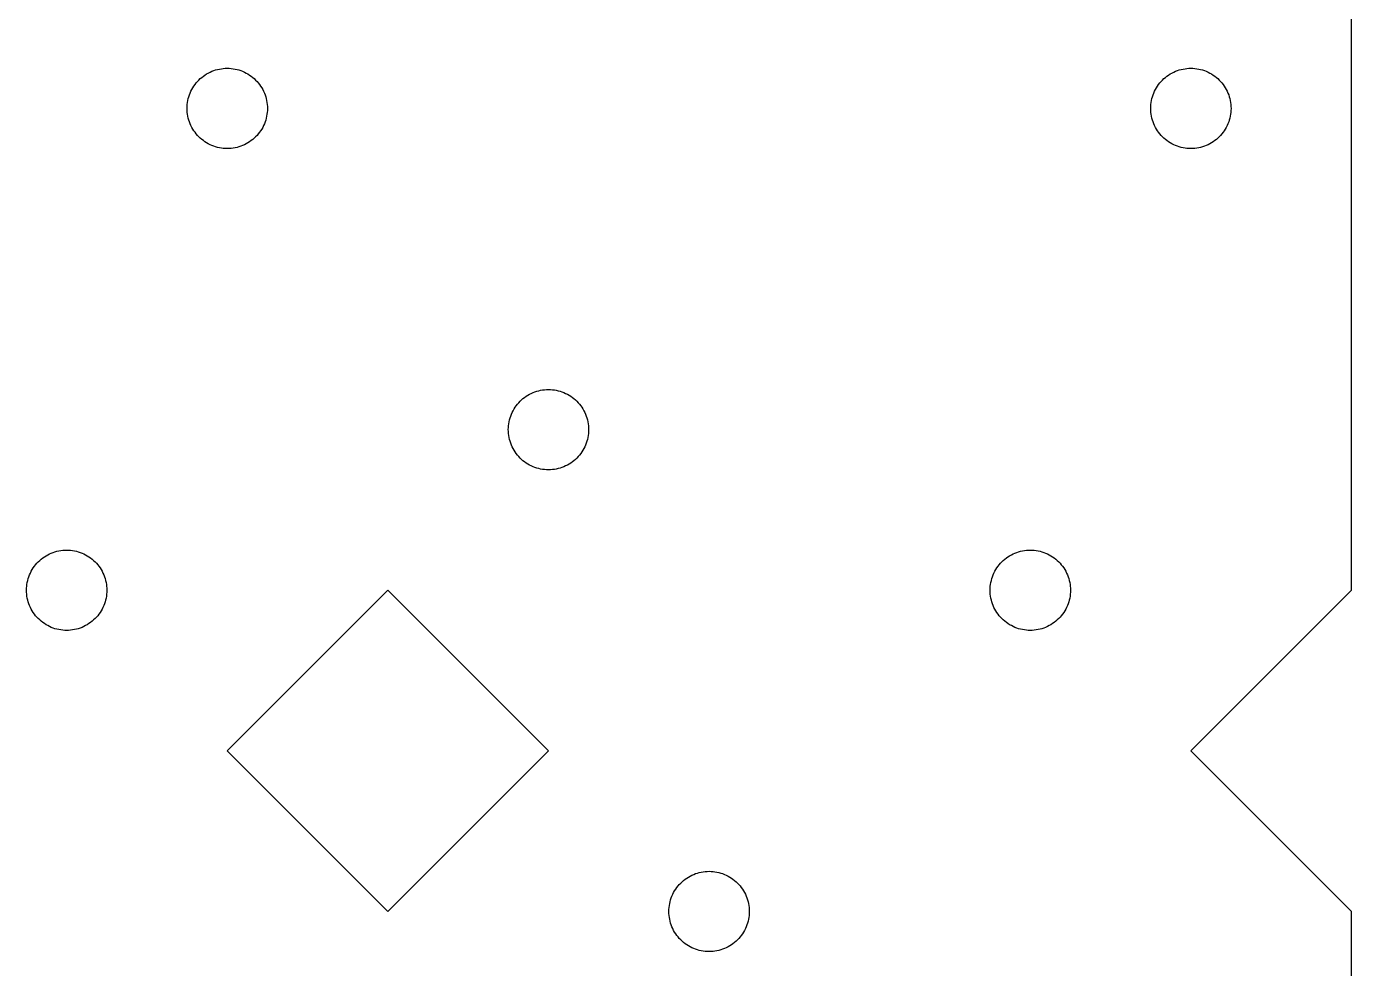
# Model space of a CAD drawing. Header units: metres. Extents: x -12 to 60, y -12 to 84.
# Drawn here: x 27 to 60, y 6.58 to 30.04 of the extents above; entities that cross this region are included whole.
import ezdxf

# ---------------------------------------------------------------- set-up
doc = ezdxf.new("R2010")
doc.units = ezdxf.units.M

msp = doc.modelspace()

# ---------------------------------------------------------------- linework, layer by layer
for p, q in [((60, 16), (60, 32)), ((31.2929, 28.7071), (31.3284, 28.741)), ((31.3284, 28.741), (31.3656, 28.773)), ((31.3656, 28.773), (31.4043, 28.8032)), ((31.4043, 28.8032), (31.4444, 28.8315)), ((31.4444, 28.8315), (31.4859, 28.8577)), ((31.4859, 28.8577), (31.5286, 28.8819)), ((31.5286, 28.8819), (31.5724, 28.904)), ((31.5724, 28.904), (31.6173, 28.9239)), ((31.6173, 28.9239), (31.6631, 28.9415)), ((31.6631, 28.9415), (31.7097, 28.9569)), ((31.7097, 28.9569), (31.757, 28.97)), ((31.757, 28.97), (31.8049, 28.9808)), ((31.8049, 28.9808), (31.8533, 28.9892)), ((31.8533, 28.9892), (31.902, 28.9952)), ((31.902, 28.9952), (31.9509, 28.9988)), ((31.9509, 28.9988), (32, 29)), ((32, 29), (32.0491, 28.9988)), ((32.0491, 28.9988), (32.098, 28.9952)), ((32.098, 28.9952), (32.1467, 28.9892)), ((32.1467, 28.9892), (32.1951, 28.9808)), ((32.1951, 28.9808), (32.243, 28.97)), ((32.243, 28.97), (32.2903, 28.9569)), ((32.2903, 28.9569), (32.3369, 28.9415)), ((32.3369, 28.9415), (32.3827, 28.9239)), ((32.3827, 28.9239), (32.4276, 28.904)), ((32.4276, 28.904), (32.4714, 28.8819)), ((32.4714, 28.8819), (32.5141, 28.8577)), ((32.5141, 28.8577), (32.5556, 28.8315)), ((32.5556, 28.8315), (32.5957, 28.8032)), ((32.5957, 28.8032), (32.6344, 28.773)), ((32.6344, 28.773), (32.6716, 28.741)), ((32.6716, 28.741), (32.7071, 28.7071)), ((55.2929, 28.7071), (55.3284, 28.741)), ((55.3284, 28.741), (55.3656, 28.773)), ((55.3656, 28.773), (55.4043, 28.8032)), ((55.4043, 28.8032), (55.4444, 28.8315)), ((55.4444, 28.8315), (55.4859, 28.8577)), ((55.4859, 28.8577), (55.5286, 28.8819)), ((55.5286, 28.8819), (55.5724, 28.904)), ((55.5724, 28.904), (55.6173, 28.9239)), ((55.6173, 28.9239), (55.6631, 28.9415)), ((55.6631, 28.9415), (55.7097, 28.9569)), ((55.7097, 28.9569), (55.757, 28.97)), ((55.757, 28.97), (55.8049, 28.9808)), ((55.8049, 28.9808), (55.8533, 28.9892)), ((55.8533, 28.9892), (55.902, 28.9952)), ((55.902, 28.9952), (55.9509, 28.9988)), ((55.9509, 28.9988), (56, 29)), ((56, 29), (56.0491, 28.9988)), ((56.0491, 28.9988), (56.098, 28.9952)), ((56.098, 28.9952), (56.1467, 28.9892)), ((56.1467, 28.9892), (56.1951, 28.9808)), ((56.1951, 28.9808), (56.243, 28.97)), ((56.243, 28.97), (56.2903, 28.9569)), ((56.2903, 28.9569), (56.3369, 28.9415)), ((56.3369, 28.9415), (56.3827, 28.9239)), ((56.3827, 28.9239), (56.4276, 28.904)), ((56.4276, 28.904), (56.4714, 28.8819)), ((56.4714, 28.8819), (56.5141, 28.8577)), ((56.5141, 28.8577), (56.5556, 28.8315)), ((56.5556, 28.8315), (56.5957, 28.8032)), ((56.5957, 28.8032), (56.6344, 28.773)), ((56.6344, 28.773), (56.6716, 28.741)), ((56.6716, 28.741), (56.7071, 28.7071)), ((31.0585, 28.3369), (31.0761, 28.3827)), ((31.0761, 28.3827), (31.096, 28.4276)), ((31.096, 28.4276), (31.1181, 28.4714)), ((31.1181, 28.4714), (31.1423, 28.5141)), ((31.1423, 28.5141), (31.1685, 28.5556)), ((31.1685, 28.5556), (31.1968, 28.5957)), ((31.1968, 28.5957), (31.227, 28.6344)), ((31.227, 28.6344), (31.259, 28.6716)), ((31.259, 28.6716), (31.2929, 28.7071)), ((32.7071, 28.7071), (32.741, 28.6716)), ((32.741, 28.6716), (32.773, 28.6344)), ((32.773, 28.6344), (32.8032, 28.5957)), ((32.8032, 28.5957), (32.8315, 28.5556)), ((32.8315, 28.5556), (32.8577, 28.5141)), ((32.8577, 28.5141), (32.8819, 28.4714)), ((32.8819, 28.4714), (32.904, 28.4276)), ((32.904, 28.4276), (32.9239, 28.3827)), ((32.9239, 28.3827), (32.9415, 28.3369)), ((55.0585, 28.3369), (55.0761, 28.3827)), ((55.0761, 28.3827), (55.096, 28.4276)), ((55.096, 28.4276), (55.1181, 28.4714)), ((55.1181, 28.4714), (55.1423, 28.5141)), ((55.1423, 28.5141), (55.1685, 28.5556)), ((55.1685, 28.5556), (55.1968, 28.5957)), ((55.1968, 28.5957), (55.227, 28.6344)), ((55.227, 28.6344), (55.259, 28.6716)), ((55.259, 28.6716), (55.2929, 28.7071)), ((56.7071, 28.7071), (56.741, 28.6716)), ((56.741, 28.6716), (56.773, 28.6344)), ((56.773, 28.6344), (56.8032, 28.5957)), ((56.8032, 28.5957), (56.8315, 28.5556)), ((56.8315, 28.5556), (56.8577, 28.5141)), ((56.8577, 28.5141), (56.8819, 28.4714)), ((56.8819, 28.4714), (56.904, 28.4276)), ((56.904, 28.4276), (56.9239, 28.3827)), ((56.9239, 28.3827), (56.9415, 28.3369)), ((31.0012, 28.0491), (31.0048, 28.098)), ((31.0048, 28.098), (31.0108, 28.1467)), ((31.0108, 28.1467), (31.0192, 28.1951)), ((31.0192, 28.1951), (31.03, 28.243)), ((31.03, 28.243), (31.0431, 28.2903)), ((31.0431, 28.2903), (31.0585, 28.3369)), ((32.9415, 28.3369), (32.9569, 28.2903)), ((32.9569, 28.2903), (32.97, 28.243)), ((32.97, 28.243), (32.9808, 28.1951)), ((32.9808, 28.1951), (32.9892, 28.1467)), ((32.9892, 28.1467), (32.9952, 28.098)), ((32.9952, 28.098), (32.9988, 28.0491)), ((55.0012, 28.0491), (55.0048, 28.098)), ((55.0048, 28.098), (55.0108, 28.1467)), ((55.0108, 28.1467), (55.0192, 28.1951)), ((55.0192, 28.1951), (55.03, 28.243)), ((55.03, 28.243), (55.0431, 28.2903)), ((55.0431, 28.2903), (55.0585, 28.3369)), ((56.9415, 28.3369), (56.9569, 28.2903)), ((56.9569, 28.2903), (56.97, 28.243)), ((56.97, 28.243), (56.9808, 28.1951)), ((56.9808, 28.1951), (56.9892, 28.1467)), ((56.9892, 28.1467), (56.9952, 28.098)), ((56.9952, 28.098), (56.9988, 28.0491)), ((31, 28), (31.0012, 28.0491)), ((31.0012, 27.9509), (31, 28)), ((31.0048, 27.902), (31.0012, 27.9509)), ((31.0108, 27.8533), (31.0048, 27.902)), ((31.0192, 27.8049), (31.0108, 27.8533)), ((31.03, 27.757), (31.0192, 27.8049)), ((31.0431, 27.7097), (31.03, 27.757)), ((32.97, 27.757), (32.9569, 27.7097)), ((32.9808, 27.8049), (32.97, 27.757)), ((32.9892, 27.8533), (32.9808, 27.8049)), ((32.9952, 27.902), (32.9892, 27.8533)), ((32.9988, 27.9509), (32.9952, 27.902)), ((32.9988, 28.0491), (33, 28)), ((33, 28), (32.9988, 27.9509)), ((55, 28), (55.0012, 28.0491)), ((55.0012, 27.9509), (55, 28)), ((55.0048, 27.902), (55.0012, 27.9509)), ((55.0108, 27.8533), (55.0048, 27.902)), ((55.0192, 27.8049), (55.0108, 27.8533)), ((55.03, 27.757), (55.0192, 27.8049)), ((55.0431, 27.7097), (55.03, 27.757)), ((56.97, 27.757), (56.9569, 27.7097)), ((56.9808, 27.8049), (56.97, 27.757)), ((56.9892, 27.8533), (56.9808, 27.8049)), ((56.9952, 27.902), (56.9892, 27.8533)), ((56.9988, 27.9509), (56.9952, 27.902)), ((56.9988, 28.0491), (57, 28)), ((57, 28), (56.9988, 27.9509)), ((31.0585, 27.6631), (31.0431, 27.7097)), ((31.0761, 27.6173), (31.0585, 27.6631)), ((31.096, 27.5724), (31.0761, 27.6173)), ((31.1181, 27.5286), (31.096, 27.5724)), ((31.1423, 27.4859), (31.1181, 27.5286)), ((31.1685, 27.4444), (31.1423, 27.4859)), ((31.1968, 27.4043), (31.1685, 27.4444)), ((31.227, 27.3656), (31.1968, 27.4043)), ((32.8032, 27.4043), (32.773, 27.3656)), ((32.8315, 27.4444), (32.8032, 27.4043)), ((32.8577, 27.4859), (32.8315, 27.4444)), ((32.8819, 27.5286), (32.8577, 27.4859)), ((32.904, 27.5724), (32.8819, 27.5286)), ((32.9239, 27.6173), (32.904, 27.5724)), ((32.9415, 27.6631), (32.9239, 27.6173)), ((32.9569, 27.7097), (32.9415, 27.6631)), ((55.0585, 27.6631), (55.0431, 27.7097)), ((55.0761, 27.6173), (55.0585, 27.6631)), ((55.096, 27.5724), (55.0761, 27.6173)), ((55.1181, 27.5286), (55.096, 27.5724)), ((55.1423, 27.4859), (55.1181, 27.5286)), ((55.1685, 27.4444), (55.1423, 27.4859)), ((55.1968, 27.4043), (55.1685, 27.4444)), ((55.227, 27.3656), (55.1968, 27.4043)), ((56.8032, 27.4043), (56.773, 27.3656)), ((56.8315, 27.4444), (56.8032, 27.4043)), ((56.8577, 27.4859), (56.8315, 27.4444)), ((56.8819, 27.5286), (56.8577, 27.4859)), ((56.904, 27.5724), (56.8819, 27.5286)), ((56.9239, 27.6173), (56.904, 27.5724)), ((56.9415, 27.6631), (56.9239, 27.6173)), ((56.9569, 27.7097), (56.9415, 27.6631)), ((31.259, 27.3284), (31.227, 27.3656)), ((31.2929, 27.2929), (31.259, 27.3284)), ((31.3284, 27.259), (31.2929, 27.2929)), ((31.3656, 27.227), (31.3284, 27.259)), ((31.4043, 27.1968), (31.3656, 27.227)), ((31.4444, 27.1685), (31.4043, 27.1968)), ((31.4859, 27.1423), (31.4444, 27.1685)), ((31.5286, 27.1181), (31.4859, 27.1423)), ((31.5724, 27.096), (31.5286, 27.1181)), ((31.6173, 27.0761), (31.5724, 27.096)), ((31.6631, 27.0585), (31.6173, 27.0761)), ((32.3827, 27.0761), (32.3369, 27.0585)), ((32.4276, 27.096), (32.3827, 27.0761)), ((32.4714, 27.1181), (32.4276, 27.096)), ((32.5141, 27.1423), (32.4714, 27.1181)), ((32.5556, 27.1685), (32.5141, 27.1423)), ((32.5957, 27.1968), (32.5556, 27.1685)), ((32.6344, 27.227), (32.5957, 27.1968)), ((32.6716, 27.259), (32.6344, 27.227)), ((32.7071, 27.2929), (32.6716, 27.259)), ((32.741, 27.3284), (32.7071, 27.2929)), ((32.773, 27.3656), (32.741, 27.3284)), ((55.259, 27.3284), (55.227, 27.3656)), ((55.2929, 27.2929), (55.259, 27.3284)), ((55.3284, 27.259), (55.2929, 27.2929)), ((55.3656, 27.227), (55.3284, 27.259)), ((55.4043, 27.1968), (55.3656, 27.227)), ((55.4444, 27.1685), (55.4043, 27.1968)), ((55.4859, 27.1423), (55.4444, 27.1685)), ((55.5286, 27.1181), (55.4859, 27.1423)), ((55.5724, 27.096), (55.5286, 27.1181)), ((55.6173, 27.0761), (55.5724, 27.096)), ((55.6631, 27.0585), (55.6173, 27.0761)), ((56.3827, 27.0761), (56.3369, 27.0585)), ((56.4276, 27.096), (56.3827, 27.0761)), ((56.4714, 27.1181), (56.4276, 27.096)), ((56.5141, 27.1423), (56.4714, 27.1181)), ((56.5556, 27.1685), (56.5141, 27.1423)), ((56.5957, 27.1968), (56.5556, 27.1685)), ((56.6344, 27.227), (56.5957, 27.1968)), ((56.6716, 27.259), (56.6344, 27.227)), ((56.7071, 27.2929), (56.6716, 27.259)), ((56.741, 27.3284), (56.7071, 27.2929)), ((56.773, 27.3656), (56.741, 27.3284)), ((31.7097, 27.0431), (31.6631, 27.0585)), ((31.757, 27.03), (31.7097, 27.0431)), ((31.8049, 27.0192), (31.757, 27.03)), ((31.8533, 27.0108), (31.8049, 27.0192)), ((31.902, 27.0048), (31.8533, 27.0108)), ((31.9509, 27.0012), (31.902, 27.0048)), ((32, 27), (31.9509, 27.0012)), ((32.0491, 27.0012), (32, 27)), ((32.098, 27.0048), (32.0491, 27.0012)), ((32.1467, 27.0108), (32.098, 27.0048)), ((32.1951, 27.0192), (32.1467, 27.0108)), ((32.243, 27.03), (32.1951, 27.0192)), ((32.2903, 27.0431), (32.243, 27.03)), ((32.3369, 27.0585), (32.2903, 27.0431)), ((55.7097, 27.0431), (55.6631, 27.0585)), ((55.757, 27.03), (55.7097, 27.0431)), ((55.8049, 27.0192), (55.757, 27.03)), ((55.8533, 27.0108), (55.8049, 27.0192)), ((55.902, 27.0048), (55.8533, 27.0108)), ((55.9509, 27.0012), (55.902, 27.0048)), ((56, 27), (55.9509, 27.0012)), ((56.0491, 27.0012), (56, 27)), ((56.098, 27.0048), (56.0491, 27.0012)), ((56.1467, 27.0108), (56.098, 27.0048)), ((56.1951, 27.0192), (56.1467, 27.0108)), ((56.243, 27.03), (56.1951, 27.0192)), ((56.2903, 27.0431), (56.243, 27.03)), ((56.3369, 27.0585), (56.2903, 27.0431)), ((39.3656, 20.773), (39.4043, 20.8032)), ((39.4043, 20.8032), (39.4444, 20.8315)), ((39.4444, 20.8315), (39.4859, 20.8577)), ((39.4859, 20.8577), (39.5286, 20.8819)), ((39.5286, 20.8819), (39.5724, 20.904)), ((39.5724, 20.904), (39.6173, 20.9239)), ((39.6173, 20.9239), (39.6631, 20.9415)), ((39.6631, 20.9415), (39.7097, 20.9569)), ((39.7097, 20.9569), (39.757, 20.97)), ((39.757, 20.97), (39.8049, 20.9808)), ((39.8049, 20.9808), (39.8533, 20.9892)), ((39.8533, 20.9892), (39.902, 20.9952)), ((39.902, 20.9952), (39.9509, 20.9988)), ((39.9509, 20.9988), (40, 21)), ((40, 21), (40.0491, 20.9988)), ((40.0491, 20.9988), (40.098, 20.9952)), ((40.098, 20.9952), (40.1467, 20.9892)), ((40.1467, 20.9892), (40.1951, 20.9808)), ((40.1951, 20.9808), (40.243, 20.97)), ((40.243, 20.97), (40.2903, 20.9569)), ((40.2903, 20.9569), (40.3369, 20.9415)), ((40.3369, 20.9415), (40.3827, 20.9239)), ((40.3827, 20.9239), (40.4276, 20.904)), ((40.4276, 20.904), (40.4714, 20.8819)), ((40.4714, 20.8819), (40.5141, 20.8577)), ((40.5141, 20.8577), (40.5556, 20.8315)), ((40.5556, 20.8315), (40.5957, 20.8032)), ((40.5957, 20.8032), (40.6344, 20.773)), ((39.096, 20.4276), (39.1181, 20.4714)), ((39.1181, 20.4714), (39.1423, 20.5141)), ((39.1423, 20.5141), (39.1685, 20.5556)), ((39.1685, 20.5556), (39.1968, 20.5957)), ((39.1968, 20.5957), (39.227, 20.6344)), ((39.227, 20.6344), (39.259, 20.6716)), ((39.259, 20.6716), (39.2929, 20.7071)), ((39.2929, 20.7071), (39.3284, 20.741)), ((39.3284, 20.741), (39.3656, 20.773)), ((40.6344, 20.773), (40.6716, 20.741)), ((40.6716, 20.741), (40.7071, 20.7071)), ((40.7071, 20.7071), (40.741, 20.6716)), ((40.741, 20.6716), (40.773, 20.6344)), ((40.773, 20.6344), (40.8032, 20.5957)), ((40.8032, 20.5957), (40.8315, 20.5556)), ((40.8315, 20.5556), (40.8577, 20.5141)), ((40.8577, 20.5141), (40.8819, 20.4714)), ((40.8819, 20.4714), (40.904, 20.4276)), ((39.0048, 20.098), (39.0108, 20.1467)), ((39.0108, 20.1467), (39.0192, 20.1951)), ((39.0192, 20.1951), (39.03, 20.243)), ((39.03, 20.243), (39.0431, 20.2903)), ((39.0431, 20.2903), (39.0585, 20.3369)), ((39.0585, 20.3369), (39.0761, 20.3827)), ((39.0761, 20.3827), (39.096, 20.4276)), ((40.904, 20.4276), (40.9239, 20.3827)), ((40.9239, 20.3827), (40.9415, 20.3369)), ((40.9415, 20.3369), (40.9569, 20.2903)), ((40.9569, 20.2903), (40.97, 20.243)), ((40.97, 20.243), (40.9808, 20.1951)), ((40.9808, 20.1951), (40.9892, 20.1467)), ((40.9892, 20.1467), (40.9952, 20.098)), ((39, 20), (39.0012, 20.0491)), ((39.0012, 19.9509), (39, 20)), ((39.0012, 20.0491), (39.0048, 20.098)), ((39.0048, 19.902), (39.0012, 19.9509)), ((39.0108, 19.8533), (39.0048, 19.902)), ((39.0192, 19.8049), (39.0108, 19.8533)), ((39.03, 19.757), (39.0192, 19.8049)), ((40.9808, 19.8049), (40.97, 19.757)), ((40.9892, 19.8533), (40.9808, 19.8049)), ((40.9952, 19.902), (40.9892, 19.8533)), ((40.9952, 20.098), (40.9988, 20.0491)), ((40.9988, 19.9509), (40.9952, 19.902)), ((40.9988, 20.0491), (41, 20)), ((41, 20), (40.9988, 19.9509)), ((39.0431, 19.7097), (39.03, 19.757)), ((39.0585, 19.6631), (39.0431, 19.7097)), ((39.0761, 19.6173), (39.0585, 19.6631)), ((39.096, 19.5724), (39.0761, 19.6173)), ((39.1181, 19.5286), (39.096, 19.5724)), ((39.1423, 19.4859), (39.1181, 19.5286)), ((39.1685, 19.4444), (39.1423, 19.4859)), ((40.8577, 19.4859), (40.8315, 19.4444)), ((40.8819, 19.5286), (40.8577, 19.4859)), ((40.904, 19.5724), (40.8819, 19.5286)), ((40.9239, 19.6173), (40.904, 19.5724)), ((40.9415, 19.6631), (40.9239, 19.6173)), ((40.9569, 19.7097), (40.9415, 19.6631)), ((40.97, 19.757), (40.9569, 19.7097)), ((39.1968, 19.4043), (39.1685, 19.4444)), ((39.227, 19.3656), (39.1968, 19.4043)), ((39.259, 19.3284), (39.227, 19.3656)), ((39.2929, 19.2929), (39.259, 19.3284)), ((39.3284, 19.259), (39.2929, 19.2929)), ((39.3656, 19.227), (39.3284, 19.259)), ((39.4043, 19.1968), (39.3656, 19.227)), ((39.4444, 19.1685), (39.4043, 19.1968)), ((39.4859, 19.1423), (39.4444, 19.1685)), ((39.5286, 19.1181), (39.4859, 19.1423)), ((40.5141, 19.1423), (40.4714, 19.1181)), ((40.5556, 19.1685), (40.5141, 19.1423)), ((40.5957, 19.1968), (40.5556, 19.1685)), ((40.6344, 19.227), (40.5957, 19.1968)), ((40.6716, 19.259), (40.6344, 19.227)), ((40.7071, 19.2929), (40.6716, 19.259)), ((40.741, 19.3284), (40.7071, 19.2929)), ((40.773, 19.3656), (40.741, 19.3284)), ((40.8032, 19.4043), (40.773, 19.3656)), ((40.8315, 19.4444), (40.8032, 19.4043)), ((39.5724, 19.096), (39.5286, 19.1181)), ((39.6173, 19.0761), (39.5724, 19.096)), ((39.6631, 19.0585), (39.6173, 19.0761)), ((39.7097, 19.0431), (39.6631, 19.0585)), ((39.757, 19.03), (39.7097, 19.0431)), ((39.8049, 19.0192), (39.757, 19.03)), ((39.8533, 19.0108), (39.8049, 19.0192)), ((39.902, 19.0048), (39.8533, 19.0108)), ((39.9509, 19.0012), (39.902, 19.0048)), ((40, 19), (39.9509, 19.0012)), ((40.0491, 19.0012), (40, 19)), ((40.098, 19.0048), (40.0491, 19.0012)), ((40.1467, 19.0108), (40.098, 19.0048)), ((40.1951, 19.0192), (40.1467, 19.0108)), ((40.243, 19.03), (40.1951, 19.0192)), ((40.2903, 19.0431), (40.243, 19.03)), ((40.3369, 19.0585), (40.2903, 19.0431)), ((40.3827, 19.0761), (40.3369, 19.0585)), ((40.4276, 19.096), (40.3827, 19.0761)), ((40.4714, 19.1181), (40.4276, 19.096)), ((27.4043, 16.8032), (27.4444, 16.8315)), ((27.4444, 16.8315), (27.4859, 16.8577)), ((27.4859, 16.8577), (27.5286, 16.8819)), ((27.5286, 16.8819), (27.5724, 16.904)), ((27.5724, 16.904), (27.6173, 16.9239)), ((27.6173, 16.9239), (27.6631, 16.9415)), ((27.6631, 16.9415), (27.7097, 16.9569)), ((27.7097, 16.9569), (27.757, 16.97)), ((27.757, 16.97), (27.8049, 16.9808)), ((27.8049, 16.9808), (27.8533, 16.9892)), ((27.8533, 16.9892), (27.902, 16.9952)), ((27.902, 16.9952), (27.9509, 16.9988)), ((27.9509, 16.9988), (28, 17)), ((28, 17), (28.0491, 16.9988)), ((28.0491, 16.9988), (28.098, 16.9952)), ((28.098, 16.9952), (28.1467, 16.9892)), ((28.1467, 16.9892), (28.1951, 16.9808)), ((28.1951, 16.9808), (28.243, 16.97)), ((28.243, 16.97), (28.2903, 16.9569)), ((28.2903, 16.9569), (28.3369, 16.9415)), ((28.3369, 16.9415), (28.3827, 16.9239)), ((28.3827, 16.9239), (28.4276, 16.904)), ((28.4276, 16.904), (28.4714, 16.8819)), ((28.4714, 16.8819), (28.5141, 16.8577)), ((28.5141, 16.8577), (28.5556, 16.8315)), ((28.5556, 16.8315), (28.5957, 16.8032)), ((51.4043, 16.8032), (51.4444, 16.8315)), ((51.4444, 16.8315), (51.4859, 16.8577)), ((51.4859, 16.8577), (51.5286, 16.8819)), ((51.5286, 16.8819), (51.5724, 16.904)), ((51.5724, 16.904), (51.6173, 16.9239)), ((51.6173, 16.9239), (51.6631, 16.9415)), ((51.6631, 16.9415), (51.7097, 16.9569)), ((51.7097, 16.9569), (51.757, 16.97)), ((51.757, 16.97), (51.8049, 16.9808)), ((51.8049, 16.9808), (51.8533, 16.9892)), ((51.8533, 16.9892), (51.902, 16.9952)), ((51.902, 16.9952), (51.9509, 16.9988)), ((51.9509, 16.9988), (52, 17)), ((52, 17), (52.0491, 16.9988)), ((52.0491, 16.9988), (52.098, 16.9952)), ((52.098, 16.9952), (52.1467, 16.9892)), ((52.1467, 16.9892), (52.1951, 16.9808)), ((52.1951, 16.9808), (52.243, 16.97)), ((52.243, 16.97), (52.2903, 16.9569)), ((52.2903, 16.9569), (52.3369, 16.9415)), ((52.3369, 16.9415), (52.3827, 16.9239)), ((52.3827, 16.9239), (52.4276, 16.904)), ((52.4276, 16.904), (52.4714, 16.8819)), ((52.4714, 16.8819), (52.5141, 16.8577)), ((52.5141, 16.8577), (52.5556, 16.8315)), ((52.5556, 16.8315), (52.5957, 16.8032)), ((27.1181, 16.4714), (27.1423, 16.5141)), ((27.1423, 16.5141), (27.1685, 16.5556)), ((27.1685, 16.5556), (27.1968, 16.5957)), ((27.1968, 16.5957), (27.227, 16.6344)), ((27.227, 16.6344), (27.259, 16.6716)), ((27.259, 16.6716), (27.2929, 16.7071)), ((27.2929, 16.7071), (27.3284, 16.741)), ((27.3284, 16.741), (27.3656, 16.773)), ((27.3656, 16.773), (27.4043, 16.8032)), ((28.5957, 16.8032), (28.6344, 16.773)), ((28.6344, 16.773), (28.6716, 16.741)), ((28.6716, 16.741), (28.7071, 16.7071)), ((28.7071, 16.7071), (28.741, 16.6716)), ((28.741, 16.6716), (28.773, 16.6344)), ((28.773, 16.6344), (28.8032, 16.5957)), ((28.8032, 16.5957), (28.8315, 16.5556)), ((28.8315, 16.5556), (28.8577, 16.5141)), ((28.8577, 16.5141), (28.8819, 16.4714)), ((51.1181, 16.4714), (51.1423, 16.5141)), ((51.1423, 16.5141), (51.1685, 16.5556)), ((51.1685, 16.5556), (51.1968, 16.5957)), ((51.1968, 16.5957), (51.227, 16.6344)), ((51.227, 16.6344), (51.259, 16.6716)), ((51.259, 16.6716), (51.2929, 16.7071)), ((51.2929, 16.7071), (51.3284, 16.741)), ((51.3284, 16.741), (51.3656, 16.773)), ((51.3656, 16.773), (51.4043, 16.8032)), ((52.5957, 16.8032), (52.6344, 16.773)), ((52.6344, 16.773), (52.6716, 16.741)), ((52.6716, 16.741), (52.7071, 16.7071)), ((52.7071, 16.7071), (52.741, 16.6716)), ((52.741, 16.6716), (52.773, 16.6344)), ((52.773, 16.6344), (52.8032, 16.5957)), ((52.8032, 16.5957), (52.8315, 16.5556)), ((52.8315, 16.5556), (52.8577, 16.5141)), ((52.8577, 16.5141), (52.8819, 16.4714)), ((27.0108, 16.1467), (27.0192, 16.1951)), ((27.0192, 16.1951), (27.03, 16.243)), ((27.03, 16.243), (27.0431, 16.2903)), ((27.0431, 16.2903), (27.0585, 16.3369)), ((27.0585, 16.3369), (27.0761, 16.3827)), ((27.0761, 16.3827), (27.096, 16.4276)), ((27.096, 16.4276), (27.1181, 16.4714)), ((28.8819, 16.4714), (28.904, 16.4276)), ((28.904, 16.4276), (28.9239, 16.3827)), ((28.9239, 16.3827), (28.9415, 16.3369)), ((28.9415, 16.3369), (28.9569, 16.2903)), ((28.9569, 16.2903), (28.97, 16.243)), ((28.97, 16.243), (28.9808, 16.1951)), ((28.9808, 16.1951), (28.9892, 16.1467)), ((51.0108, 16.1467), (51.0192, 16.1951)), ((51.0192, 16.1951), (51.03, 16.243)), ((51.03, 16.243), (51.0431, 16.2903)), ((51.0431, 16.2903), (51.0585, 16.3369)), ((51.0585, 16.3369), (51.0761, 16.3827)), ((51.0761, 16.3827), (51.096, 16.4276)), ((51.096, 16.4276), (51.1181, 16.4714)), ((52.8819, 16.4714), (52.904, 16.4276)), ((52.904, 16.4276), (52.9239, 16.3827)), ((52.9239, 16.3827), (52.9415, 16.3369)), ((52.9415, 16.3369), (52.9569, 16.2903)), ((52.9569, 16.2903), (52.97, 16.243)), ((52.97, 16.243), (52.9808, 16.1951)), ((52.9808, 16.1951), (52.9892, 16.1467)), ((27, 16), (27.0012, 16.0491)), ((27.0012, 15.9509), (27, 16)), ((27.0012, 16.0491), (27.0048, 16.098)), ((27.0048, 15.902), (27.0012, 15.9509)), ((27.0048, 16.098), (27.0108, 16.1467)), ((27.0108, 15.8533), (27.0048, 15.902)), ((27.0192, 15.8049), (27.0108, 15.8533)), ((28.9892, 15.8533), (28.9808, 15.8049)), ((28.9892, 16.1467), (28.9952, 16.098)), ((28.9952, 15.902), (28.9892, 15.8533)), ((28.9952, 16.098), (28.9988, 16.0491)), ((28.9988, 15.9509), (28.9952, 15.902)), ((28.9988, 16.0491), (29, 16)), ((29, 16), (28.9988, 15.9509)), ((32, 12), (36, 16)), ((36, 16), (40, 12)), ((51, 16), (51.0012, 16.0491)), ((51.0012, 15.9509), (51, 16)), ((51.0012, 16.0491), (51.0048, 16.098)), ((51.0048, 15.902), (51.0012, 15.9509)), ((51.0048, 16.098), (51.0108, 16.1467)), ((51.0108, 15.8533), (51.0048, 15.902)), ((51.0192, 15.8049), (51.0108, 15.8533)), ((52.9892, 15.8533), (52.9808, 15.8049)), ((52.9892, 16.1467), (52.9952, 16.098)), ((52.9952, 15.902), (52.9892, 15.8533)), ((52.9952, 16.098), (52.9988, 16.0491)), ((52.9988, 15.9509), (52.9952, 15.902)), ((52.9988, 16.0491), (53, 16)), ((53, 16), (52.9988, 15.9509)), ((56, 12), (60, 16)), ((27.03, 15.757), (27.0192, 15.8049)), ((27.0431, 15.7097), (27.03, 15.757)), ((27.0585, 15.6631), (27.0431, 15.7097)), ((27.0761, 15.6173), (27.0585, 15.6631)), ((27.096, 15.5724), (27.0761, 15.6173)), ((27.1181, 15.5286), (27.096, 15.5724)), ((27.1423, 15.4859), (27.1181, 15.5286)), ((28.8819, 15.5286), (28.8577, 15.4859)), ((28.904, 15.5724), (28.8819, 15.5286)), ((28.9239, 15.6173), (28.904, 15.5724)), ((28.9415, 15.6631), (28.9239, 15.6173)), ((28.9569, 15.7097), (28.9415, 15.6631)), ((28.97, 15.757), (28.9569, 15.7097)), ((28.9808, 15.8049), (28.97, 15.757)), ((51.03, 15.757), (51.0192, 15.8049)), ((51.0431, 15.7097), (51.03, 15.757)), ((51.0585, 15.6631), (51.0431, 15.7097)), ((51.0761, 15.6173), (51.0585, 15.6631)), ((51.096, 15.5724), (51.0761, 15.6173)), ((51.1181, 15.5286), (51.096, 15.5724)), ((51.1423, 15.4859), (51.1181, 15.5286)), ((52.8819, 15.5286), (52.8577, 15.4859)), ((52.904, 15.5724), (52.8819, 15.5286)), ((52.9239, 15.6173), (52.904, 15.5724)), ((52.9415, 15.6631), (52.9239, 15.6173)), ((52.9569, 15.7097), (52.9415, 15.6631)), ((52.97, 15.757), (52.9569, 15.7097)), ((52.9808, 15.8049), (52.97, 15.757)), ((27.1685, 15.4444), (27.1423, 15.4859)), ((27.1968, 15.4043), (27.1685, 15.4444)), ((27.227, 15.3656), (27.1968, 15.4043)), ((27.259, 15.3284), (27.227, 15.3656)), ((27.2929, 15.2929), (27.259, 15.3284)), ((27.3284, 15.259), (27.2929, 15.2929)), ((27.3656, 15.227), (27.3284, 15.259)), ((27.4043, 15.1968), (27.3656, 15.227)), ((27.4444, 15.1685), (27.4043, 15.1968)), ((28.5957, 15.1968), (28.5556, 15.1685)), ((28.6344, 15.227), (28.5957, 15.1968)), ((28.6716, 15.259), (28.6344, 15.227)), ((28.7071, 15.2929), (28.6716, 15.259)), ((28.741, 15.3284), (28.7071, 15.2929)), ((28.773, 15.3656), (28.741, 15.3284)), ((28.8032, 15.4043), (28.773, 15.3656)), ((28.8315, 15.4444), (28.8032, 15.4043)), ((28.8577, 15.4859), (28.8315, 15.4444)), ((51.1685, 15.4444), (51.1423, 15.4859)), ((51.1968, 15.4043), (51.1685, 15.4444)), ((51.227, 15.3656), (51.1968, 15.4043)), ((51.259, 15.3284), (51.227, 15.3656)), ((51.2929, 15.2929), (51.259, 15.3284)), ((51.3284, 15.259), (51.2929, 15.2929)), ((51.3656, 15.227), (51.3284, 15.259)), ((51.4043, 15.1968), (51.3656, 15.227)), ((51.4444, 15.1685), (51.4043, 15.1968)), ((52.5957, 15.1968), (52.5556, 15.1685)), ((52.6344, 15.227), (52.5957, 15.1968)), ((52.6716, 15.259), (52.6344, 15.227)), ((52.7071, 15.2929), (52.6716, 15.259)), ((52.741, 15.3284), (52.7071, 15.2929)), ((52.773, 15.3656), (52.741, 15.3284)), ((52.8032, 15.4043), (52.773, 15.3656)), ((52.8315, 15.4444), (52.8032, 15.4043)), ((52.8577, 15.4859), (52.8315, 15.4444)), ((27.4859, 15.1423), (27.4444, 15.1685)), ((27.5286, 15.1181), (27.4859, 15.1423)), ((27.5724, 15.096), (27.5286, 15.1181)), ((27.6173, 15.0761), (27.5724, 15.096)), ((27.6631, 15.0585), (27.6173, 15.0761)), ((27.7097, 15.0431), (27.6631, 15.0585)), ((27.757, 15.03), (27.7097, 15.0431)), ((27.8049, 15.0192), (27.757, 15.03)), ((27.8533, 15.0108), (27.8049, 15.0192)), ((27.902, 15.0048), (27.8533, 15.0108)), ((27.9509, 15.0012), (27.902, 15.0048)), ((28, 15), (27.9509, 15.0012)), ((28.0491, 15.0012), (28, 15)), ((28.098, 15.0048), (28.0491, 15.0012)), ((28.1467, 15.0108), (28.098, 15.0048)), ((28.1951, 15.0192), (28.1467, 15.0108)), ((28.243, 15.03), (28.1951, 15.0192)), ((28.2903, 15.0431), (28.243, 15.03)), ((28.3369, 15.0585), (28.2903, 15.0431)), ((28.3827, 15.0761), (28.3369, 15.0585)), ((28.4276, 15.096), (28.3827, 15.0761)), ((28.4714, 15.1181), (28.4276, 15.096)), ((28.5141, 15.1423), (28.4714, 15.1181)), ((28.5556, 15.1685), (28.5141, 15.1423)), ((51.4859, 15.1423), (51.4444, 15.1685)), ((51.5286, 15.1181), (51.4859, 15.1423)), ((51.5724, 15.096), (51.5286, 15.1181)), ((51.6173, 15.0761), (51.5724, 15.096)), ((51.6631, 15.0585), (51.6173, 15.0761)), ((51.7097, 15.0431), (51.6631, 15.0585)), ((51.757, 15.03), (51.7097, 15.0431)), ((51.8049, 15.0192), (51.757, 15.03)), ((51.8533, 15.0108), (51.8049, 15.0192)), ((51.902, 15.0048), (51.8533, 15.0108)), ((51.9509, 15.0012), (51.902, 15.0048)), ((52, 15), (51.9509, 15.0012)), ((52.0491, 15.0012), (52, 15)), ((52.098, 15.0048), (52.0491, 15.0012)), ((52.1467, 15.0108), (52.098, 15.0048)), ((52.1951, 15.0192), (52.1467, 15.0108)), ((52.243, 15.03), (52.1951, 15.0192)), ((52.2903, 15.0431), (52.243, 15.03)), ((52.3369, 15.0585), (52.2903, 15.0431)), ((52.3827, 15.0761), (52.3369, 15.0585)), ((52.4276, 15.096), (52.3827, 15.0761)), ((52.4714, 15.1181), (52.4276, 15.096)), ((52.5141, 15.1423), (52.4714, 15.1181)), ((52.5556, 15.1685), (52.5141, 15.1423)), ((36, 8), (32, 12)), ((40, 12), (36, 8)), ((60, 8), (56, 12)), ((43.5724, 8.90398), (43.6173, 8.92387)), ((43.6173, 8.92387), (43.6631, 8.94154)), ((43.6631, 8.94154), (43.7097, 8.95694)), ((43.7097, 8.95694), (43.757, 8.97002)), ((43.757, 8.97002), (43.8049, 8.98077)), ((43.8049, 8.98077), (43.8533, 8.98917)), ((43.8533, 8.98917), (43.902, 8.99518)), ((43.902, 8.99518), (43.9509, 8.99879)), ((43.9509, 8.99879), (44, 9)), ((44, 9), (44.0491, 8.99879)), ((44.0491, 8.99879), (44.098, 8.99518)), ((44.098, 8.99518), (44.1467, 8.98917)), ((44.1467, 8.98917), (44.1951, 8.98077)), ((44.1951, 8.98077), (44.243, 8.97002)), ((44.243, 8.97002), (44.2903, 8.95694)), ((44.2903, 8.95694), (44.3369, 8.94154)), ((44.3369, 8.94154), (44.3827, 8.92387)), ((44.3827, 8.92387), (44.4276, 8.90398)), ((43.1685, 8.55556), (43.1968, 8.59569)), ((43.1968, 8.59569), (43.227, 8.63438)), ((43.227, 8.63438), (43.259, 8.67155)), ((43.259, 8.67155), (43.2929, 8.70709)), ((43.2929, 8.70709), (43.3284, 8.74094)), ((43.3284, 8.74094), (43.3656, 8.77301)), ((43.3656, 8.77301), (43.4043, 8.80321)), ((43.4043, 8.80321), (43.4444, 8.83147)), ((43.4444, 8.83147), (43.4859, 8.85773)), ((43.4859, 8.85773), (43.5286, 8.88191)), ((43.5286, 8.88191), (43.5724, 8.90398)), ((44.4276, 8.90398), (44.4714, 8.88191)), ((44.4714, 8.88191), (44.5141, 8.85773)), ((44.5141, 8.85773), (44.5556, 8.83147)), ((44.5556, 8.83147), (44.5957, 8.80321)), ((44.5957, 8.80321), (44.6344, 8.77301)), ((44.6344, 8.77301), (44.6716, 8.74094)), ((44.6716, 8.74094), (44.7071, 8.70709)), ((44.7071, 8.70709), (44.741, 8.67155)), ((44.741, 8.67155), (44.773, 8.63438)), ((44.773, 8.63438), (44.8032, 8.59569)), ((44.8032, 8.59569), (44.8315, 8.55556)), ((43.03, 8.24297), (43.0431, 8.29028)), ((43.0431, 8.29028), (43.0585, 8.33688)), ((43.0585, 8.33688), (43.0761, 8.38268)), ((43.0761, 8.38268), (43.096, 8.42755)), ((43.096, 8.42755), (43.1181, 8.47139)), ((43.1181, 8.47139), (43.1423, 8.5141)), ((43.1423, 8.5141), (43.1685, 8.55556)), ((44.8315, 8.55556), (44.8577, 8.5141)), ((44.8577, 8.5141), (44.8819, 8.47139)), ((44.8819, 8.47139), (44.904, 8.42755)), ((44.904, 8.42755), (44.9239, 8.38268)), ((44.9239, 8.38268), (44.9415, 8.33688)), ((44.9415, 8.33688), (44.9569, 8.29028)), ((44.9569, 8.29028), (44.97, 8.24297)), ((43, 8), (43.0012, 8.04906)), ((43.0012, 7.95093), (43, 8)), ((43.0012, 8.04906), (43.0048, 8.09801)), ((43.0048, 7.90198), (43.0012, 7.95093)), ((43.0048, 8.09801), (43.0108, 8.14673)), ((43.0108, 8.14673), (43.0192, 8.19508)), ((43.0192, 8.19508), (43.03, 8.24297)), ((44.97, 8.24297), (44.9808, 8.19508)), ((44.9808, 8.19508), (44.9892, 8.14673)), ((44.9892, 8.14673), (44.9952, 8.09801)), ((44.9952, 8.09801), (44.9988, 8.04906)), ((44.9988, 7.95093), (44.9952, 7.90198)), ((44.9988, 8.04906), (45, 8)), ((45, 8), (44.9988, 7.95093)), ((60, -8), (60, 8)), ((43.0108, 7.85326), (43.0048, 7.90198)), ((43.0192, 7.8049), (43.0108, 7.85326)), ((43.03, 7.75702), (43.0192, 7.8049)), ((43.0431, 7.7097), (43.03, 7.75702)), ((43.0585, 7.6631), (43.0431, 7.7097)), ((43.0761, 7.61731), (43.0585, 7.6631)), ((43.096, 7.57243), (43.0761, 7.61731)), ((44.9239, 7.61731), (44.904, 7.57243)), ((44.9415, 7.6631), (44.9239, 7.61731)), ((44.9569, 7.7097), (44.9415, 7.6631)), ((44.97, 7.75702), (44.9569, 7.7097)), ((44.9808, 7.8049), (44.97, 7.75702)), ((44.9892, 7.85326), (44.9808, 7.8049)), ((44.9952, 7.90198), (44.9892, 7.85326)), ((43.1181, 7.52859), (43.096, 7.57243)), ((43.1423, 7.48589), (43.1181, 7.52859)), ((43.1685, 7.44443), (43.1423, 7.48589)), ((43.1968, 7.4043), (43.1685, 7.44443)), ((43.227, 7.3656), (43.1968, 7.4043)), ((43.259, 7.32843), (43.227, 7.3656)), ((43.2929, 7.29289), (43.259, 7.32843)), ((43.3284, 7.25905), (43.2929, 7.29289)), ((44.7071, 7.29289), (44.6716, 7.25905)), ((44.741, 7.32843), (44.7071, 7.29289)), ((44.773, 7.3656), (44.741, 7.32843)), ((44.8032, 7.4043), (44.773, 7.3656)), ((44.8315, 7.44443), (44.8032, 7.4043)), ((44.8577, 7.48589), (44.8315, 7.44443)), ((44.8819, 7.52859), (44.8577, 7.48589)), ((44.904, 7.57243), (44.8819, 7.52859)), ((43.3656, 7.22697), (43.3284, 7.25905)), ((43.4043, 7.19678), (43.3656, 7.22697)), ((43.4444, 7.16852), (43.4043, 7.19678)), ((43.4859, 7.14226), (43.4444, 7.16852)), ((43.5286, 7.11807), (43.4859, 7.14226)), ((43.5724, 7.09601), (43.5286, 7.11807)), ((43.6173, 7.07611), (43.5724, 7.09601)), ((43.6631, 7.05844), (43.6173, 7.07611)), ((43.7097, 7.04305), (43.6631, 7.05844)), ((43.757, 7.02997), (43.7097, 7.04305)), ((43.8049, 7.01921), (43.757, 7.02997)), ((43.8533, 7.01082), (43.8049, 7.01921)), ((43.902, 7.00481), (43.8533, 7.01082)), ((43.9509, 7.00119), (43.902, 7.00481)), ((44, 7), (43.9509, 7.00119)), ((44.0491, 7.00119), (44, 7)), ((44.098, 7.00481), (44.0491, 7.00119)), ((44.1467, 7.01082), (44.098, 7.00481)), ((44.1951, 7.01921), (44.1467, 7.01082)), ((44.243, 7.02997), (44.1951, 7.01921)), ((44.2903, 7.04305), (44.243, 7.02997)), ((44.3369, 7.05844), (44.2903, 7.04305)), ((44.3827, 7.07611), (44.3369, 7.05844)), ((44.4276, 7.09601), (44.3827, 7.07611)), ((44.4714, 7.11807), (44.4276, 7.09601)), ((44.5141, 7.14226), (44.4714, 7.11807)), ((44.5556, 7.16852), (44.5141, 7.14226)), ((44.5957, 7.19678), (44.5556, 7.16852)), ((44.6344, 7.22697), (44.5957, 7.19678)), ((44.6716, 7.25905), (44.6344, 7.22697))]:
    msp.add_line(p, q)

doc.saveas('drawing.dxf')
